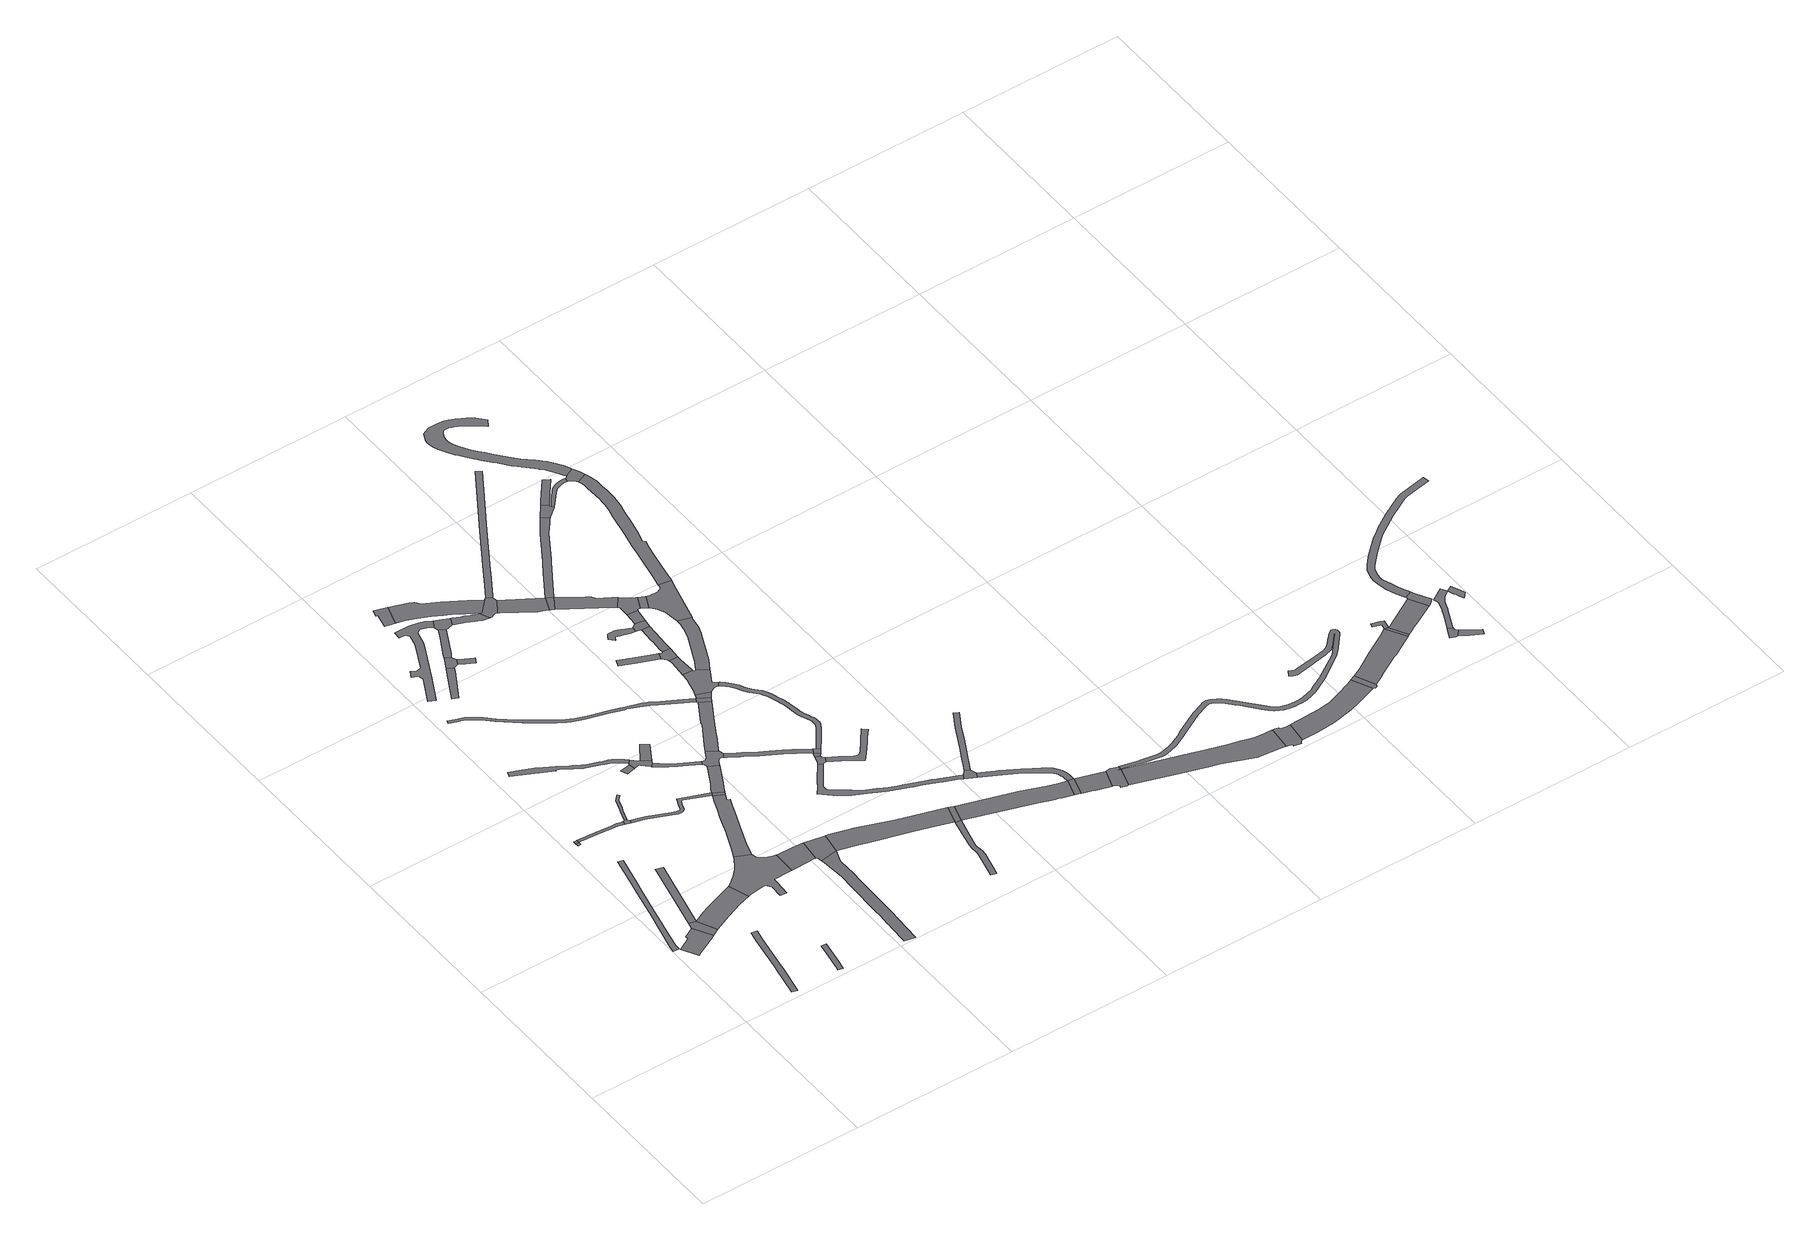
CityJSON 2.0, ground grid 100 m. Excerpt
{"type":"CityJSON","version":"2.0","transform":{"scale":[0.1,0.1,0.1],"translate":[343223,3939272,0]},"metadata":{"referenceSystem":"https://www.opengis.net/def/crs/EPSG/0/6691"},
"CityObjects":{
"road1":{"type":"Road","attributes":{"function":"2","RoadStructureAttribute.sectionType":"1"},"geometry":[{"type":"MultiSurface","lod":"1","boundaries":[[[0,1,2,3,4,5,6,7,8,9]]]}]},
"road2":{"type":"Road","attributes":{"RoadStructureAttribute.sectionType":"1"},"geometry":[{"type":"MultiSurface","lod":"1","boundaries":[[[10,11,12,13,14,15,16,17,18,19,20,21,22,23,24]]]}]},
"road3":{"type":"Road","geometry":[{"type":"MultiSurface","lod":"1","boundaries":[[[25,4,3,26,27]]]}]},
"road4":{"type":"Road","attributes":{"RoadStructureAttribute.sectionType":"1"},"geometry":[{"type":"MultiSurface","lod":"1","boundaries":[[[28,29,30,31,32,33,34,35,36,37,38,39]]]}]},
"road5":{"type":"Road","attributes":{"RoadStructureAttribute.sectionType":"1"},"geometry":[{"type":"MultiSurface","lod":"1","boundaries":[[[40,41,42,43,25,27]]]}]},
"road6":{"type":"Road","geometry":[{"type":"MultiSurface","lod":"1","boundaries":[[[44,45,46,47,48]]]}]},
"road7":{"type":"Road","attributes":{"function":"2","RoadStructureAttribute.sectionType":"1"},"geometry":[{"type":"MultiSurface","lod":"1","boundaries":[[[49,50,51,52,53,27,26,54,55,56,57,58]]]}]},
"road8":{"type":"Road","attributes":{"RoadStructureAttribute.sectionType":"1"},"geometry":[{"type":"MultiSurface","lod":"1","boundaries":[[[59,60,61,62,63,64,65,66,67]]]}]},
"road9":{"type":"Road","attributes":{"RoadStructureAttribute.sectionType":"1"},"geometry":[{"type":"MultiSurface","lod":"1","boundaries":[[[47,68,69,48,70,71,72,73,74,75,76,77,78,79,80,81,82,44,48]]]}]},
"road10":{"type":"Road","geometry":[{"type":"MultiSurface","lod":"1","boundaries":[[[83,84,85,86,87,88,89,77,76]]]}]},
"road11":{"type":"Road","attributes":{"RoadStructureAttribute.sectionType":"1"},"geometry":[{"type":"MultiSurface","lod":"1","boundaries":[[[90,91,92,93,94,95,96,97,98,99,100,101,88,87]]]}]},
"road12":{"type":"Road","geometry":[{"type":"MultiSurface","lod":"1","boundaries":[[[102,103,104,105,106,107,108,109,110,111,49,58,112,113,114,115,116,117,118,119,120,121,122,123,124,125,126,127,128,129]]]}]},
"road13":{"type":"Road","attributes":{"RoadStructureAttribute.sectionType":"1"},"geometry":[{"type":"MultiSurface","lod":"1","boundaries":[[[130,131,132,133,134,135,136,137,138,139,140,141,142,143,144,145,146,147,148,149,150,151,152,153,154,155,156,157,158,159,160,161,162,163,164,165]]]}]},
"road14":{"type":"Road","attributes":{"RoadStructureAttribute.sectionType":"1"},"geometry":[{"type":"MultiSurface","lod":"1","boundaries":[[[166,167,168,169,170,171,172,173,174,175,176,177,178,179,180,181,182,183,184,185,186,187,188,189,190,191,192,84,83]]]}]},
"road15":{"type":"Road","attributes":{"RoadStructureAttribute.sectionType":"1"},"geometry":[{"type":"MultiSurface","lod":"1","boundaries":[[[193,194,195,196,197,198]]]}]},
"road16":{"type":"Road","attributes":{"function":"3","RoadStructureAttribute.sectionType":"1"},"geometry":[{"type":"MultiSurface","lod":"1","boundaries":[[[199,200,201,202,203,204,205,206,102,129,207,208,209,210,211,212,213,214,215]]]}]},
"road17":{"type":"Road","geometry":[{"type":"MultiSurface","lod":"1","boundaries":[[[216,217,218,219,220]]]}]},
"road18":{"type":"Road","attributes":{"RoadStructureAttribute.sectionType":"1"},"geometry":[{"type":"MultiSurface","lod":"1","boundaries":[[[221,222,223,224,225,226,227,228,229,230,231,232,233,234,235,236,237,238,239,240,241,242]]]}]},
"road19":{"type":"Road","attributes":{"function":"2","RoadStructureAttribute.sectionType":"1"},"geometry":[{"type":"MultiSurface","lod":"1","boundaries":[[[243,244,122,121,245,246,247,248,249,250]]]}]},
"road20":{"type":"Road","attributes":{"RoadStructureAttribute.sectionType":"1"},"geometry":[{"type":"MultiSurface","lod":"1","boundaries":[[[251,252,253,254,255,256,257,258,259,260,261,262,263,264,265,266,267,268,269,270,271,272,273,274,275,276]]]}]},
"road21":{"type":"Road","geometry":[{"type":"MultiSurface","lod":"1","boundaries":[[[198,197,277,278,279,280]]]}]},
"road22":{"type":"Road","geometry":[{"type":"MultiSurface","lod":"1","boundaries":[[[281,282,283,284,147,146,285,216,220,286,287,288,289,290,291,292]]]}]},
"road23":{"type":"Road","attributes":{"RoadStructureAttribute.sectionType":"1"},"geometry":[{"type":"MultiSurface","lod":"1","boundaries":[[[277,293,294,295,296,278]]]}]},
"road24":{"type":"Road","geometry":[{"type":"MultiSurface","lod":"1","boundaries":[[[214,297,298,180,179,215]]]}]},
"road25":{"type":"Road","geometry":[{"type":"MultiSurface","lod":"1","boundaries":[[[249,299,230,229,300,301,302,250]]]}]},
"road26":{"type":"Road","geometry":[{"type":"MultiSurface","lod":"1","boundaries":[[[303,304,305,306,307,308,309,310,311,312]]]}]},
"road27":{"type":"Road","geometry":[{"type":"MultiSurface","lod":"1","boundaries":[[[313,314,283,282]]]}]},
"road28":{"type":"Road","attributes":{"RoadStructureAttribute.sectionType":"1"},"geometry":[{"type":"MultiSurface","lod":"1","boundaries":[[[315,316,317,318,319,320,321,322,323,324,325,326,327,328,329,330,331,332,333,334,335,336,337,338,339,340,341,342,343,344,345,346,347,348,349,350,351,352,353,354,355,356,357,358,359,360,361,362,363,364,365,366,367,368,369,370,371]]]}]},
"road29":{"type":"Road","attributes":{"RoadStructureAttribute.sectionType":"1"},"geometry":[{"type":"MultiSurface","lod":"1","boundaries":[[[279,372,373,374,375,376,377,280]]]}]},
"road30":{"type":"Road","attributes":{"RoadStructureAttribute.sectionType":"1"},"geometry":[{"type":"MultiSurface","lod":"1","boundaries":[[[378,379,380,381,382,383,384,385,386,387,388,389,390,391,281,292]]]}]},
"road31":{"type":"Road","attributes":{"function":"3","RoadStructureAttribute.sectionType":"1"},"geometry":[{"type":"MultiSurface","lod":"1","boundaries":[[[392,393,394,395,396,397,398,399,400,401,298,297]]]}]},
"road32":{"type":"Road","geometry":[{"type":"MultiSurface","lod":"1","boundaries":[[[275,375,374,402,403,404,405,406,276]]]}]},
"road33":{"type":"Road","geometry":[{"type":"MultiSurface","lod":"1","boundaries":[[[407,408,409,410,385,384,411,412,396,395,413,414,415,416,417,418,419,420,421]]]}]},
"road34":{"type":"Road","attributes":{"function":"3","RoadStructureAttribute.sectionType":"1"},"geometry":[{"type":"MultiSurface","lod":"1","boundaries":[[[422,423,424,425,426,427,309,308,428,429,430,431,432,433,434,435,436,437,438,439]]]}]},
"road35":{"type":"Road","attributes":{"RoadStructureAttribute.sectionType":"1"},"geometry":[{"type":"MultiSurface","lod":"1","boundaries":[[[440,441,442,443,444,445,403,402,446,447,448,449,450,451,452,453]]]}]},
"road36":{"type":"Road","attributes":{"function":"2","RoadStructureAttribute.sectionType":"1"},"geometry":[{"type":"MultiSurface","lod":"1","boundaries":[[[454,455,456,457,458,459,460,461,462,463,464,465,300,229]]]}]},
"road37":{"type":"Road","attributes":{"function":"3","RoadStructureAttribute.sectionType":"1"},"geometry":[{"type":"MultiSurface","lod":"1","boundaries":[[[420,466,467,468,469,470,471,472,473,474,475,421]]]}]},
"road38":{"type":"Road","geometry":[{"type":"MultiSurface","lod":"1","boundaries":[[[438,476,477,453,452,478,479,480,481,482,483,484,485,439]]]}]},
"road39":{"type":"Road","attributes":{"RoadStructureAttribute.sectionType":"1"},"geometry":[{"type":"MultiSurface","lod":"1","boundaries":[[[486,487,488,489,490,491,492,493,494,495,496,497,498,499,500,501,502,419,418]]]}]},
"road40":{"type":"Road","attributes":{"RoadStructureAttribute.sectionType":"1"},"geometry":[{"type":"MultiSurface","lod":"1","boundaries":[[[503,504,505,506,507,508,509,510,511,512,513,514,515,516,517,518,519,520]]]}]},
"road41":{"type":"Road","attributes":{"function":"3","RoadStructureAttribute.sectionType":"1"},"geometry":[{"type":"MultiSurface","lod":"1","boundaries":[[[521,483,482,522,523,524,525]]]}]},
"road42":{"type":"Road","geometry":[{"type":"MultiSurface","lod":"1","boundaries":[[[526,527,315,371,472,471,528]]]}]},
"road43":{"type":"Road","geometry":[{"type":"MultiSurface","lod":"1","boundaries":[[[529,530,531,532,533,534,535,536,537]]]}]},
"road44":{"type":"Road","attributes":{"function":"3","RoadStructureAttribute.sectionType":"1"},"geometry":[{"type":"MultiSurface","lod":"1","boundaries":[[[538,539,540,541,542,543,526,528]]]}]},
"road45":{"type":"Road","attributes":{"RoadStructureAttribute.sectionType":"1"},"geometry":[{"type":"MultiSurface","lod":"1","boundaries":[[[494,537,536,544]]]}]},
"road46":{"type":"Road","attributes":{"RoadStructureAttribute.sectionType":"1"},"geometry":[{"type":"MultiSurface","lod":"1","boundaries":[[[545,546,547,548,549,550,551,552]]]}]},
"road47":{"type":"Road","geometry":[{"type":"MultiSurface","lod":"1","boundaries":[[[553,554,555,495,494,544]]]}]},
"road48":{"type":"Road","geometry":[{"type":"MultiSurface","lod":"1","boundaries":[[[556,521,525,557,558,559,560]]]}]},
"road49":{"type":"Road","attributes":{"RoadStructureAttribute.sectionType":"1"},"geometry":[{"type":"MultiSurface","lod":"1","boundaries":[[[561,562,563,564,565,566,567,568,569,570,571,572,573,574,575,576,577,578,579,580,581,582,583,584,585,586,587,588,589,590,591,592,593,594,595,596,597,598,599,600,601,531,530]]]}]},
"road50":{"type":"Road","geometry":[{"type":"MultiSurface","lod":"1","boundaries":[[[541,602,603,604,605,606,607,608,609,610,611,612,613,614,615,616,617,618,619,620,621,622,623,624,542]]]}]},
"road51":{"type":"Road","geometry":[{"type":"MultiSurface","lod":"1","boundaries":[[[519,625,626,460,459,520]]]}]},
"road52":{"type":"Road","attributes":{"RoadStructureAttribute.sectionType":"1"},"geometry":[{"type":"MultiSurface","lod":"1","boundaries":[[[627,628,629,630,631,621,620]]]}]},
"road53":{"type":"Road","attributes":{"RoadStructureAttribute.sectionType":"1"},"geometry":[{"type":"MultiSurface","lod":"1","boundaries":[[[632,633,634,635,636,637,638,639,640,641,642,643,644,645,646,647,648,649]]]}]},
"road54":{"type":"Road","geometry":[{"type":"MultiSurface","lod":"1","boundaries":[[[551,650,651,630,629,652,653,654,655,552]]]}]},
"road55":{"type":"Road","attributes":{"RoadStructureAttribute.sectionType":"1"},"geometry":[{"type":"MultiSurface","lod":"1","boundaries":[[[656,657,658,659,660,661,662,663,664,665,666,667,668,669,670,671,672,673,674,675,676,677,678,679,680,681,682,683,684,685,686,687,688,555,554,689,690,691,692,693,694,695,696,697,698,699,700,701,702,703,704,705,706,707,708,709,710,711,712,713,714,715,716,717,718,719,720,608,607]]]}]},
"road56":{"type":"Road","attributes":{"RoadStructureAttribute.sectionType":"1"},"geometry":[{"type":"MultiSurface","lod":"1","boundaries":[[[721,722,723,724,725,726,727,728,729,730,731,732,733,734,735,736,737,738,739,740,741,533,532]]]}]},
"road57":{"type":"Road","attributes":{"function":"3","RoadStructureAttribute.sectionType":"1"},"geometry":[{"type":"MultiSurface","lod":"1","boundaries":[[[559,742,743,744,745,746,747,748,749,750,751,752,560]]]}]},
"road58":{"type":"Road","attributes":{"RoadStructureAttribute.sectionType":"1"},"geometry":[{"type":"MultiSurface","lod":"1","boundaries":[[[753,754,755,756,757,758,759,760,653,652]]]}]},
"road59":{"type":"Road","geometry":[{"type":"MultiSurface","lod":"1","boundaries":[[[761,762,763,757,756,764,765,632,649]]]}]},
"road60":{"type":"Road","attributes":{"RoadStructureAttribute.sectionType":"1"},"geometry":[{"type":"MultiSurface","lod":"1","boundaries":[[[766,767,768,765,764,769]]]}]},
"road61":{"type":"Road","attributes":{"RoadStructureAttribute.sectionType":"1"},"geometry":[{"type":"MultiSurface","lod":"1","boundaries":[[[484,770,771,772,773,774,775,776,777,778,779,780,781,485]]]}]},
"road62":{"type":"Road","attributes":{"function":"3","RoadStructureAttribute.sectionType":"1"},"geometry":[{"type":"MultiSurface","lod":"1","boundaries":[[[782,783,784,785,786,787,788,789,617,616,790,791,792,793,794,795,796,797,798]]]}]},
"road63":{"type":"Road","geometry":[{"type":"MultiSurface","lod":"1","boundaries":[[[799,800,801,802,803,804,746,745,805,806,807,808,766,769]]]}]},
"road64":{"type":"Road","attributes":{"RoadStructureAttribute.sectionType":"1"},"geometry":[{"type":"MultiSurface","lod":"1","boundaries":[[[809,810,811,812,813,814,815,816,817,818,819,820,821,822,556,560]]]}]},
"road65":{"type":"Road","attributes":{"function":"2","RoadStructureAttribute.sectionType":"1"},"geometry":[{"type":"MultiSurface","lod":"1","boundaries":[[[823,824,825,826,625,519,827,828,829,830,831,832,833,834]]]}]},
"road66":{"type":"Road","geometry":[{"type":"MultiSurface","lod":"1","boundaries":[[[835,836,837,838,579,578,839]]]}]},
"road67":{"type":"Road","attributes":{"function":"3","RoadStructureAttribute.sectionType":"1"},"geometry":[{"type":"MultiSurface","lod":"1","boundaries":[[[840,841,802,801,842,843,844]]]}]},
"road68":{"type":"Road","geometry":[{"type":"MultiSurface","lod":"1","boundaries":[[[845,846,847,848,849,850,851,852,853,854,855,856,857,858,840,844,859,860,861,862,863,782,798]]]}]},
"road69":{"type":"Road","attributes":{"RoadStructureAttribute.sectionType":"1"},"geometry":[{"type":"MultiSurface","lod":"1","boundaries":[[[864,865,866,867,868,869,870,871,872,873,834,874,875,876,877,878,879,880,881,882,883,884,885,886,887,835,839]]]}]},
"road70":{"type":"Road","attributes":{"RoadStructureAttribute.sectionType":"1"},"geometry":[{"type":"MultiSurface","lod":"1","boundaries":[[[836,888,889,890,891,892,893,894,895,896,897,898,899,837]]]}]},
"road71":{"type":"Road","geometry":[{"type":"MultiSurface","lod":"1","boundaries":[[[900,901,902,903,904,817,816,905,906,907,908]]]}]},
"road72":{"type":"Road","geometry":[{"type":"MultiSurface","lod":"1","boundaries":[[[874,834,833,909,910,911]]]}]},
"road73":{"type":"Road","attributes":{"function":"2","RoadStructureAttribute.sectionType":"1"},"geometry":[{"type":"MultiSurface","lod":"1","boundaries":[[[910,912,913,914,915,916,917,918,911]]]}]},
"road74":{"type":"Road","attributes":{"RoadStructureAttribute.sectionType":"1"},"geometry":[{"type":"MultiSurface","lod":"1","boundaries":[[[903,919,920,921,922,904]]]}]},
"road75":{"type":"Road","attributes":{"RoadStructureAttribute.sectionType":"1"},"geometry":[{"type":"MultiSurface","lod":"1","boundaries":[[[923,924,925,926,927,928,929,930,931,932,933,934,935,936,937,938,939,940,941,942,943,944,945,946,947,948,949,950,951,952,953,954,955,956,957,958,959,960,961,962,963,964,965,966,967,968,969,848,847]]]}]},
"road76":{"type":"Road","attributes":{"RoadStructureAttribute.sectionType":"1"},"geometry":[{"type":"MultiSurface","lod":"1","boundaries":[[[970,971,972,973,974,975,976,900,908,977,978,979,980,981,982,983,984,985,986,987]]]}]},
"road77":{"type":"Road","attributes":{"RoadStructureAttribute.sectionType":"1"},"geometry":[{"type":"MultiSurface","lod":"1","boundaries":[[[988,989,990,991,992,993,994,995,996,997,998,999,1000,1001,1002,1003,1004,1005,1006,1007,1008,1009,1010,1011,1012,1013,1014,1015,1016,1017,1018,1019,1020,1021,1022,1023,1024,1025,1026,1027,1028,1029,1030,1031,1032,1033,1034,1035,1036,1037,1038,1039,1040,1041,1042,1043,1044,1045,1046,1047,1048,1049,1050,1051,1052,1053,1054,1055,1056,1057,1058,1059,1060,1061,1062,1063,1064,1065]]]}]},
"road78":{"type":"Road","geometry":[{"type":"MultiSurface","lod":"1","boundaries":[[[1066,1067,1068,1069,917,916,1070,1071,1072,1073,1074,1075,1076,1077,1078,1079,1080,1081,1082,1083]]]}]},
"road79":{"type":"Road","geometry":[{"type":"MultiSurface","lod":"1","boundaries":[[[986,1084,1085,1086,1087,945,944,1088,1065,1064,1089,1090,1091,987]]]}]},
"road80":{"type":"Road","attributes":{"function":"2","RoadStructureAttribute.sectionType":"1"},"geometry":[{"type":"MultiSurface","lod":"1","boundaries":[[[1092,1093,1094,1095,1096,1097,1098,1099,1100,1101,1102,1103,1104,1105,1106,1107,1108,1080,1079]]]}]},
"road81":{"type":"Road","geometry":[{"type":"MultiSurface","lod":"1","boundaries":[[[1109,1110,1111,1112,1113,1114,1115,1116,1117,1118,1119,1099,1098,1120,1121,1122]]]}]},
"road82":{"type":"Road","attributes":{"RoadStructureAttribute.sectionType":"1"},"geometry":[{"type":"MultiSurface","lod":"1","boundaries":[[[1082,1123,1124,1125,1126,1127,1128,1129,1130,1131,1132,1133,1134,1135,1136,1137,1138,1139,1140,1141,1142,1143,1144,1145,1146,1147,1148,1149,1150,1151,1152,1153,1154,1155,1156,1157,1158,1159,1160,1161,1162,1163,1164,1165,1166,1167,1168,1169,1170,1171,1172,1173,1174,1175,1176,1177,1178,1179,1180,1181,1182,1183,1184,1185,1186,1187,1188,1189,1190,1191,1192,1193,1194,1195,1196,1197,1198,1199,1200,1201,1202,1203,1204,1205,1206,1207,1208,1209,1210,1211,1212,1213,1214,1215,1216,1217,1218,1219,1220,1221,1222,1223,1224,1225,1226,1227,1228,1229,1230,1231,1232,1233,1234,1235,1236,1237,1238,1239,1240,1241,1242,1243,1244,1245,1083]]]}]},
"road83":{"type":"Road","attributes":{"function":"2","RoadStructureAttribute.sectionType":"1"},"geometry":[{"type":"MultiSurface","lod":"1","boundaries":[[[1246,1247,1248,1249,1250,1251,1252,1253,1254,1255,1256,1112,1111,1257,1258,1259,1260,1261,1262,1263,1264,1265,1266,1267,1268,1269]]]}]},
"road84":{"type":"Road","geometry":[{"type":"MultiSurface","lod":"1","boundaries":[[[1270,1271,1272,1269,1268,1273,1274,1275]]]}]},
"road85":{"type":"Road","attributes":{"function":"2","RoadStructureAttribute.sectionType":"1"},"geometry":[{"type":"MultiSurface","lod":"1","boundaries":[[[1276,1277,1278,1279,1280,1272,1271,1281,1282,1283,1284,1285,1286,1287,1288,1289]]]}]},
"road86":{"type":"Road","geometry":[{"type":"MultiSurface","lod":"1","boundaries":[[[1290,1291,1292,1293,1294,1295,1296,1297,1289]]]}]},
"road87":{"type":"Road","geometry":[{"type":"MultiSurface","lod":"1","boundaries":[[[1298,1290,1289,1288,1299]]]}]},
"road88":{"type":"Road","attributes":{"function":"2","RoadStructureAttribute.sectionType":"1"},"geometry":[{"type":"MultiSurface","lod":"1","boundaries":[[[1300,1301,1302,1303,1304,1305,1306,1307,1308,1309,1310,1311,1298,1299]]]}]},
"road89":{"type":"Road","geometry":[{"type":"MultiSurface","lod":"1","boundaries":[[[1312,1313,1314,1315,1316,1317,1318,1319,1320,1321]]]}]},
"road90":{"type":"Road","geometry":[{"type":"MultiSurface","lod":"1","boundaries":[[[1313,1322,1323,1324,1314]]]}]},
"road91":{"type":"Road","geometry":[{"type":"MultiSurface","lod":"1","boundaries":[[[1305,1325,1326,1327,1328,1329,1330,1331,1332,1306]]]}]},
"road92":{"type":"Road","attributes":{"RoadStructureAttribute.sectionType":"1"},"geometry":[{"type":"MultiSurface","lod":"1","boundaries":[[[1333,1334,1335,1336,1337,1338,1339,1340,1341,1342,1343,1344,1345,1346,1347,1348,1349,1350,1351,1352,1353,1354,1355,1345,1356,1357,1358,1359,1360,1361,1362,1363,1364,1365,1366,1367,1368,1318,1317]]]}]},
"road93":{"type":"Road","attributes":{"RoadStructureAttribute.sectionType":"1"},"geometry":[{"type":"MultiSurface","lod":"1","boundaries":[[[1329,1369,1370,1371,1372,1373,1374,1375,1376,1377,1378,1379,1380,1381,1382,1383,1384,1385,1386,1387,1388,1389,1390,1391,1392,1393,1394,1395,1396,1397,1398,1399,1400,1401,1402,1403,1404,1405,1406,1407,1408,1409,1410,1411,1412,1413,1414,1415,1416,1417,1418,1419,1420,1421,1422,1423,1424,1330]]]}]}
},
"vertices":[
[116,568,0],[139,580,0],[226,626,0],[249,640,0],[187,751,0],[125,717,0],[129,699,0],[56,659,0],[46,654,0],[99,559,0],
[42,672,0],[43,694,0],[67,808,0],[84,880,0],[104,970,0],[143,1137,0],[159,1205,0],[200,1386,0],[171,1393,0],[127,1204,0],[114,1144,0],[76,975,0],[11,700,0],[5,664,0],[42,661,0],
[196,790,0],[293,664,0],[239,780,0],
[362,37,0],[397,220,0],[401,239,0],[402,244,0],[442,468,0],[456,534,0],[422,541,0],[408,475,0],[375,293,0],[368,251,0],[366,242,0],[328,47,0],
[339,1215,0],[339,1218,0],[296,1228,0],[292,1212,0],
[91,1651,0],[86,1651,0],[73,1652,0],[71,1635,0],[90,1634,0],
[534,898,0],[458,872,0],[349,832,0],[309,815,0],[243,782,0],[294,665,0],[399,713,0],[458,735,0],[499,751,0],[575,776,0],
[656,37,0],[659,49,0],[668,95,0],[688,212,0],[692,240,0],[662,245,0],[657,214,0],[629,55,0],[624,44,0],
[74,1613,0],[90,1613,0],[103,1632,0],[228,1624,0],[304,1616,0],[310,1615,0],[332,1613,0],[356,1607,0],[368,1603,0],[375,1626,0],[361,1628,0],[337,1633,0],[306,1636,0],[299,1636,0],[229,1641,0],
[403,1594,0],[408,1614,0],[400,1618,0],[397,1622,0],[399,1629,0],[386,1634,0],[382,1628,0],
[422,1697,0],[429,1714,0],[450,1772,0],[455,1779,0],[462,1786,0],[477,1800,0],[467,1811,0],[451,1796,0],[444,1789,0],[436,1779,0],[413,1714,0],[408,1702,0],
[687,1068,0],[679,1051,0],[670,1037,0],[660,1021,0],[644,999,0],[632,983,0],[615,965,0],[597,947,0],[577,930,0],[557,914,0],[590,781,0],[670,791,0],[694,794,0],[717,761,0],[713,683,0],[753,681,0],[758,773,0],[758,803,0],[863,805,0],[874,805,0],[877,947,0],[858,951,0],[834,959,0],[814,970,0],[793,987,0],[782,999,0],[778,1009,0],[775,1026,0],
[90,2258,0],[314,2146,0],[318,2156,0],[334,2146,0],[382,2117,0],[396,2108,0],[423,2092,0],[424,2092,0],[444,2080,0],[467,2069,0],[530,2047,0],[552,2039,0],[576,2031,0],[593,2023,0],[621,2004,0],[638,1991,0],[658,1972,0],[675,1990,0],[655,2010,0],[635,2027,0],[605,2045,0],[586,2054,0],[560,2063,0],[538,2071,0],[477,2092,0],[455,2102,0],[449,2106,0],[409,2130,0],[396,2138,0],[351,2164,0],[334,2174,0],[247,2225,0],[239,2229,0],[238,2230,0],[158,2264,0],[102,2286,0],
[424,1588,0],[485,1569,0],[489,1568,0],[645,1505,0],[652,1503,0],[660,1503,0],[676,1506,0],[683,1510,0],[691,1519,0],[701,1548,0],[711,1573,0],[717,1576,0],[725,1576,0],[871,1515,0],[880,1535,0],[870,1539,0],[702,1602,0],[682,1555,0],[673,1530,0],[670,1526,0],[669,1525,0],[658,1523,0],[653,1524,0],[649,1525,0],[622,1536,0],[496,1587,0],[430,1608,0],
[293,3101,0],[192,2917,0],[225,2902,0],[329,3078,0],[342,3103,0],[304,3123,0],
[852,1471,0],[846,1455,0],[831,1415,0],[806,1357,0],[786,1305,0],[765,1244,0],[763,1240,0],[717,1131,0],[797,1101,0],[852,1240,0],[856,1252,0],[893,1345,0],[908,1381,0],[930,1435,0],[911,1443,0],[931,1484,0],[869,1510,0],
[653,1961,0],[650,1960,0],[589,1949,0],[607,1909,0],[662,1923,0],
[1102,7,0],[1111,171,0],[1115,249,0],[1117,338,0],[1123,523,0],[1125,610,0],[1125,649,0],[1125,715,0],[1151,788,0],[1046,772,0],[1049,749,0],[1059,635,0],[1060,609,0],[1060,595,0],[1058,532,0],[1058,518,0],[1051,292,0],[1050,252,0],[1045,178,0],[1045,174,0],[1043,138,0],[1037,20,0],
[981,946,0],[888,947,0],[875,805,0],[887,805,0],[984,808,0],[1020,808,0],[1031,807,0],[1046,939,0],
[424,3480,0],[392,3491,0],[355,3499,0],[338,3501,0],[243,3503,0],[242,3458,0],[277,3457,0],[281,3452,0],[295,3433,0],[278,3364,0],[198,3207,0],[170,3198,0],[136,3215,0],[115,3176,0],[150,3157,0],[159,3129,0],[79,2976,0],[119,2955,0],[198,3108,0],[237,3184,0],[320,3348,0],[342,3433,0],[368,3448,0],[403,3436,0],[435,3417,0],[464,3460,0],
[371,3114,0],[388,3149,0],[377,3177,0],[343,3196,0],
[759,1900,0],[771,1920,0],[717,1952,0],[690,1977,0],[658,1967,0],[686,1929,0],[693,1929,0],[696,1928,0],[702,1921,0],[719,1902,0],[740,1883,0],[741,1881,0],
[408,3093,0],[456,3066,0],[475,3100,0],[427,3127,0],
[940,1501,0],[881,1534,0],
[1041,801,0],[1173,917,0],[1156,920,0],[1055,938,0],
[244,3665,0],[248,3662,0],[248,3659,0],[247,3651,0],[230,3572,0],[289,3559,0],[327,3682,0],[272,3699,0],[251,3705,0],[240,3667,0],
[833,2024,0],[789,2055,0],
[1234,2169,0],[1233,2170,0],[1177,2202,0],[1048,2273,0],[1020,2290,0],[1001,2298,0],[986,2305,0],[899,2334,0],[869,2343,0],[812,2361,0],[740,2382,0],[697,2394,0],[671,2402,0],[631,2417,0],[607,2427,0],[591,2434,0],[587,2436,0],[568,2446,0],[545,2463,0],[400,2566,0],[375,2586,0],[290,2656,0],[240,2706,0],[237,2709,0],[209,2730,0],[190,2742,0],[163,2761,0],[118,2777,0],[74,2793,0],[70,2783,0],[67,2775,0],[111,2758,0],[154,2743,0],[179,2725,0],[198,2713,0],[222,2696,0],[224,2694,0],[259,2658,0],[276,2641,0],[388,2550,0],[413,2532,0],[533,2446,0],[558,2429,0],[577,2418,0],[599,2408,0],[665,2383,0],[806,2342,0],[845,2329,0],[882,2318,0],[893,2315,0],[976,2282,0],[992,2275,0],[1010,2266,0],[1036,2252,0],[1046,2245,0],[1165,2180,0],[1222,2148,0],
[389,3198,0],[425,3264,0],[479,3364,0],[441,3387,0],[416,3333,0],[354,3217,0],
[742,1880,0],[763,1863,0],[794,1841,0],[813,1826,0],[854,1801,0],[903,1775,0],[967,1740,0],[978,1762,0],[867,1823,0],[828,1846,0],[809,1859,0],[785,1879,0],[782,1881,0],[767,1892,0],
[957,1530,0],[973,1560,0],[1010,1629,0],[1037,1680,0],[978,1711,0],[977,1707,0],[974,1699,0],[952,1662,0],[915,1592,0],[896,1565,0],
[526,3377,0],[545,3423,0],[509,3438,0],[502,3441,0],[494,3445,0],
[1012,1768,0],[1006,1761,0],[998,1757,0],[989,1758,0],[975,1729,0],[977,1721,0],[1050,1707,0],[1054,1714,0],[1063,1722,0],[1069,1724,0],[1076,1724,0],[1087,1718,0],[1107,1745,0],[1099,1774,0],[1038,1811,0],
[776,3434,0],[701,3480,0],[580,3552,0],[487,3604,0],[464,3633,0],[440,3647,0],[345,3546,0],[361,3540,0],[405,3526,0],[475,3494,0],[502,3479,0],[529,3464,0],[569,3442,0],[608,3420,0],[632,3405,0],[673,3380,0],[705,3361,0],[777,3434,0],
[688,3362,0],[656,3376,0],[647,3380,0],[615,3394,0],[601,3399,0],[555,3419,0],[569,3359,0],[594,3348,0],[637,3330,0],[666,3317,0],[676,3311,0],[701,3306,0],[718,3302,0],[694,3358,0],
[1167,786,0],[1295,751,0],[1323,743,0],[1557,678,0],[1658,647,0],[1787,606,0],[1822,716,0],[1698,754,0],[1542,803,0],[1330,876,0],[1290,887,0],[1193,914,0],
[1106,1787,0],[1140,1846,0],[1154,1871,0],[1159,1879,0],[1210,1971,0],[1289,2101,0],[1229,2138,0],[1150,2007,0],[1144,1986,0],[1063,1853,0],
[704,3359,0],[700,3357,0],[731,3304,0],[742,3309,0],[752,3313,0],[761,3313,0],[771,3311,0],[823,3391,0],[820,3420,0],[789,3439,0],
[1106,1706,0],[1164,1671,0],[1180,1661,0],[1248,1618,0],[1277,1602,0],[1305,1587,0],[1360,1556,0],[1476,1483,0],[1491,1467,0],[1509,1497,0],[1418,1555,0],[1375,1582,0],[1315,1615,0],[1264,1644,0],[1196,1686,0],[1191,1690,0],[1167,1705,0],
[1761,483,0],[1745,413,0],[1742,397,0],[1742,383,0],[1744,357,0],[1744,344,0],[1740,326,0],[1702,166,0],[1737,157,0],[1773,312,0],[1777,338,0],[1774,359,0],[1772,385,0],[1772,394,0],[1774,407,0],[1791,476,0],[1822,594,0],[1786,602,0],
[1043,3258,0],[783,3305,0],[948,3195,0],[974,3185,0],[1006,3171,0],
[1240,2168,0],[1238,2167,0],[1305,2128,0],
[1467,1396,0],[1462,1389,0],[1486,1371,0],[1505,1377,0],[1525,1406,0],[1524,1407,0],[1511,1416,0],[1510,1430,0],[1481,1439,0],
[1306,2130,0],[1313,2141,0],[1317,2146,0],[1329,2163,0],[1248,2192,0],[1242,2175,0],
[1522,1445,0],
[1269,2568,0],[1147,2616,0],[1067,2651,0],[1050,2609,0],[1130,2575,0],[1218,2540,0],[1261,2523,0],[1278,2565,0],
[1537,1466,0],[1542,1473,0],[1523,1488,0],
[1043,3259,0],[1013,3168,0],[1027,3159,0],[1031,3157,0],[1081,3235,0],
[1386,1285,0],[1352,1236,0],[1333,1213,0],[1324,1202,0],[1390,1144,0],[1466,1089,0],[1483,1079,0],[1504,1068,0],[1540,1052,0],[1590,1026,0],[1650,1000,0],[1749,960,0],[1770,951,0],[1817,934,0],[1895,901,0],[1917,892,0],[2003,855,0],[2020,847,0],[2033,873,0],[2016,883,0],[1985,896,0],[1906,928,0],[1879,940,0],[1829,958,0],[1826,959,0],[1757,986,0],[1706,1006,0],[1661,1024,0],[1610,1050,0],[1603,1053,0],[1553,1079,0],[1526,1091,0],[1514,1101,0],[1501,1112,0],[1489,1124,0],[1416,1177,0],[1386,1203,0],[1384,1206,0],[1383,1216,0],[1386,1232,0],[1411,1269,0],
[1342,2171,0],[1352,2176,0],[1360,2178,0],[1370,2180,0],[1379,2179,0],[1387,2177,0],[1404,2202,0],[1400,2205,0],[1383,2216,0],[1377,2220,0],[1375,2221,0],[1390,2248,0],[1402,2267,0],[1403,2270,0],[1425,2309,0],[1363,2347,0],[1357,2344,0],[1352,2346,0],[1348,2353,0],[1285,2358,0],[1281,2307,0],[1275,2287,0],[1263,2232,0],
[1856,705,0],[1837,711,0],
[1347,2363,0],[1344,2463,0],[1345,2485,0],[1291,2487,0],[1293,2463,0],
[1283,2803,0],[1232,2826,0],[1225,2829,0],[1209,2835,0],[1188,2842,0],[1177,2842,0],[1163,2843,0],[1148,2840,0],[1140,2830,0],[1127,2807,0],[1154,2777,0],[1164,2795,0],[1168,2798,0],[1179,2797,0],[1194,2792,0],[1211,2786,0],[1249,2774,0],[1279,2770,0],
[1277,2509,0],[1289,2496,0],[1349,2559,0],[1302,2562,0],[1301,2558,0],[1296,2559,0],
[1395,2174,0],[1399,2172,0],[1404,2168,0],[1410,2163,0],[1420,2152,0],[1433,2135,0],[1452,2109,0],[1472,2073,0],[1489,2044,0],[1518,2016,0],[1530,2000,0],[1542,1980,0],[1550,1961,0],[1558,1936,0],[1569,1905,0],[1579,1877,0],[1581,1865,0],[1587,1832,0],[1591,1803,0],[1595,1773,0],[1597,1759,0],[1602,1741,0],[1607,1730,0],[1613,1713,0],[1618,1700,0],[1620,1695,0],[1626,1679,0],[1629,1668,0],[1629,1657,0],[1630,1646,0],[1627,1636,0],[1613,1613,0],[1591,1582,0],[1586,1529,0],[1609,1560,0],[1636,1597,0],[1653,1625,0],[1658,1644,0],[1657,1658,0],[1657,1672,0],[1653,1688,0],[1648,1699,0],[1646,1705,0],[1643,1714,0],[1629,1750,0],[1625,1766,0],[1622,1778,0],[1618,1808,0],[1614,1837,0],[1611,1857,0],[1609,1870,0],[1606,1884,0],[1590,1929,0],[1585,1945,0],[1576,1971,0],[1567,1993,0],[1553,2016,0],[1539,2034,0],[1513,2058,0],[1496,2088,0],[1477,2122,0],[1454,2154,0],[1433,2178,0],[1423,2188,0],[1411,2198,0],
[1576,1333,0],[1630,1299,0],[1645,1288,0],[1652,1284,0],[1679,1263,0],[1716,1303,0],[1769,1371,0],[1791,1399,0],[1833,1448,0],[1804,1473,0],[1747,1398,0],[1699,1335,0],[1690,1326,0],[1684,1323,0],[1679,1320,0],[1676,1320,0],[1673,1319,0],[1671,1319,0],[1666,1321,0],[1654,1327,0],[1584,1370,0],
[1161,3073,0],[1290,2991,0],[1303,2982,0],[1309,2979,0],[1355,3039,0],[1350,3044,0],[1331,3055,0],[1257,3098,0],[1244,3125,0],[1221,3140,0],[1116,3211,0],
[1352,2615,0],[1354,2648,0],[1357,2709,0],[1360,2759,0],[1310,2762,0],[1305,2667,0],[1306,2654,0],[1303,2587,0],
[1299,2768,0],[1303,2767,0],[1308,2764,0],[1368,2812,0],[1307,2821,0],
[1316,2902,0],[1314,2867,0],[1312,2855,0],[1382,2898,0],
[828,3432,0],[920,3580,0],[933,3601,0],[1096,3858,0],[1261,4117,0],[1341,4242,0],[1310,4262,0],[1230,4137,0],[1065,3878,0],[902,3620,0],[883,3591,0],[818,3485,0],
[1503,2709,0],[1502,2677,0],[1499,2658,0],[1494,2629,0],[1485,2602,0],[1479,2583,0],[1407,2428,0],[1396,2405,0],[1463,2370,0],[1474,2394,0],[1549,2556,0],[1550,2558,0],[1567,2611,0],[1573,2646,0],[1576,2666,0],[1582,2684,0],[1583,2688,0],
[1385,2902,0],[1391,2902,0],[1400,2901,0],[1437,2980,0],[1434,2981,0],[1412,2995,0],[1315,2971,0],[1318,2964,0],[1318,2950,0],[1317,2920,0],
[1134,3319,0],[1200,3419,0],[1228,3461,0],[1239,3479,0],[1347,3648,0],[1398,3711,0],[1412,3729,0],[1424,3743,0],[1382,3773,0],[1310,3674,0],[1195,3493,0],[1190,3485,0],[1147,3421,0],[1096,3343,0],
[2405,527,0],[2347,545,0],[2195,600,0],[2013,656,0],[1829,593,0],[2229,467,0],[2284,449,0],[2320,437,0],[2334,433,0],[2355,426,0],[2418,406,0],[2452,513,0],
[2098,847,0],[2085,881,0],[2058,896,0],[2052,887,0],[2083,814,0],
[1479,2959,0],[1441,2977,0],[1414,2895,0],[1429,2886,0],[1440,2879,0],
[1642,2917,0],[1653,2960,0],[1660,2979,0],[1585,2993,0],[1582,2979,0],[1576,2966,0],[1569,2961,0],[1565,2957,0],[1550,2952,0],[1532,2951,0],[1513,2952,0],[1501,2952,0],[1492,2955,0],[1482,2957,0],[1456,2862,0],[1471,2841,0],[1481,2820,0],[1492,2797,0],[1500,2737,0],
[2177,766,0],[2274,713,0],[2387,639,0],[2398,632,0],[2420,614,0],[2430,603,0],[2443,582,0],[2447,567,0],[2449,563,0],[2451,547,0],[2489,514,0],[2489,518,0],[2488,550,0],[2485,571,0],[2477,598,0],[2460,625,0],[2446,641,0],[2419,662,0],[2399,675,0],[2319,725,0],[2309,732,0],[2278,751,0],[2204,791,0],[2194,797,0],
[2115,936,0],[2123,951,0],[2171,1040,0],[2198,1093,0],[2241,1178,0],[2297,1273,0],[2269,1290,0],[2212,1193,0],[2142,1055,0],[2103,981,0],[2101,978,0],[2088,951,0],
[1478,3809,0],[1476,3810,0],[1473,3814,0],[1473,3822,0],[1437,3848,0],[1446,3762,0],[1471,3783,0],[1486,3795,0],[1489,3799,0],
[2439,400,0],[2456,395,0],[2489,509,0],
[2469,391,0],[2510,377,0],[2522,373,0],[2530,370,0],[2618,344,0],[2657,458,0],[2499,506,0],
[1492,3846,0],[1598,3979,0],[1560,4004,0],[1456,3873,0],
[1674,3056,0],[1700,3189,0],[1714,3258,0],[1719,3282,0],[1726,3303,0],[1714,3316,0],[1732,3390,0],[1750,3469,0],[1752,3480,0],[1765,3546,0],[1776,3594,0],[1779,3608,0],[1782,3629,0],[1787,3673,0],[1789,3706,0],[1789,3742,0],[1787,3779,0],[1786,3810,0],[1787,3831,0],[1784,3847,0],[1777,3873,0],[1767,3905,0],[1706,3877,0],[1709,3864,0],[1712,3853,0],[1716,3833,0],[1716,3810,0],[1718,3777,0],[1718,3740,0],[1718,3707,0],[1717,3678,0],[1715,3659,0],[1713,3638,0],[1708,3608,0],[1697,3560,0],[1696,3557,0],[1682,3483,0],[1678,3462,0],[1677,3461,0],[1676,3453,0],[1667,3407,0],[1658,3364,0],[1644,3295,0],[1639,3273,0],[1635,3249,0],[1625,3199,0],[1600,3070,0],
[1654,3942,0],[1634,3942,0],[1609,3937,0],[1587,3929,0],[1575,3923,0],[1564,3917,0],[1510,3853,0],[1543,3859,0],[1574,3891,0],[1582,3899,0],[1597,3906,0],[1605,3909,0],[1615,3912,0],[1637,3917,0],[1643,3917,0],[1651,3916,0],[1658,3915,0],[1662,3941,0],
[1730,3991,0],[1712,4028,0],[1695,4055,0],[1689,4064,0],[1661,4103,0],[1644,4121,0],[1630,4135,0],[1615,4149,0],[1598,4165,0],[1585,4178,0],[1559,4202,0],[1525,4239,0],[1496,4274,0],[1466,4311,0],[1436,4351,0],[1412,4378,0],[1382,4419,0],[1353,4467,0],[1337,4496,0],[1333,4510,0],[1331,4521,0],[1329,4537,0],[1329,4552,0],[1329,4563,0],[1335,4578,0],[1345,4598,0],[1352,4607,0],[1355,4611,0],[1360,4614,0],[1377,4614,0],[1393,4612,0],[1408,4608,0],[1417,4604,0],[1441,4594,0],[1463,4581,0],[1481,4570,0],[1513,4546,0],[1566,4501,0],[1596,4543,0],[1550,4593,0],[1514,4620,0],[1491,4634,0],[1461,4651,0],[1429,4664,0],[1405,4672,0],[1380,4674,0],[1353,4674,0],[1307,4673,0],[1279,4664,0],[1259,4651,0],[1248,4629,0],[1236,4603,0],[1234,4586,0],[1235,4566,0],[1242,4539,0],[1252,4511,0],[1269,4480,0],[1277,4464,0],[1300,4426,0],[1307,4418,0],[1334,4382,0],[1364,4343,0],[1366,4339,0],[1387,4312,0],[1418,4274,0],[1428,4262,0],[1435,4255,0],[1483,4195,0],[1492,4185,0],[1515,4162,0],[1592,4081,0],[1596,4077,0],[1611,4062,0],[1633,4031,0],[1657,3993,0],[1674,3964,0],[1678,3954,0],[1735,3982,0],
[2734,447,0],[2709,455,0],[2690,460,0],[2676,460,0],[2625,342,0],[2643,335,0],[2646,335,0],[2651,331,0],[2654,326,0],[2654,323,0],[2653,319,0],[2651,312,0],[2684,302,0],[2695,301,0],[2731,422,0],[2713,428,0],[2730,427,0],[2736,447,0],
[1678,3908,0],[1683,3906,0],[1694,3897,0],[1700,3888,0],[1754,3943,0],[1679,3948,0],[1678,3943,0],[1671,3941,0],
[2908,234,0],[3058,187,0],[3107,172,0],[3179,151,0],[3367,80,0],[3521,63,0],[3542,59,0],[3554,204,0],[3520,207,0],[3500,207,0],[3475,208,0],[3456,210,0],[3427,216,0],[3368,233,0],[3301,249,0],[3179,286,0],[3096,312,0],
[3621,38,0],[3627,45,0],[3636,49,0],[3654,182,0],[3629,181,0],[3615,182,0],[3604,185,0],[3596,190,0],[3590,197,0],[3581,200,0],[3570,203,0],[3576,50,0],[3575,38,0],[3618,29,0],
[2791,411,0],[2868,393,0],[2942,379,0],[2961,376,0],[2987,376,0],[3027,384,0],[3075,400,0],[3139,431,0],[3184,457,0],[3305,526,0],[3373,553,0],[3387,558,0],[3402,560,0],[3415,556,0],[3441,543,0],[3459,530,0],[3476,513,0],[3510,474,0],[3519,465,0],[3603,365,0],[3626,335,0],[3649,318,0],[3670,304,0],[3696,292,0],[3733,284,0],[3758,281,0],[3782,280,0],[3804,280,0],[3839,285,0],[3875,294,0],[3889,299,0],[3911,307,0],[3938,322,0],[4006,359,0],[4099,424,0],[4123,441,0],[4143,455,0],[4164,473,0],[4178,486,0],[4184,491,0],[4272,592,0],[4273,594,0],[4279,606,0],[4281,618,0],[4281,628,0],[4275,637,0],[4266,643,0],[4254,644,0],[4245,640,0],[4231,630,0],[4216,616,0],[4206,607,0],[4178,575,0],[4166,562,0],[4151,551,0],[4141,546,0],[4131,543,0],[4112,539,0],[4071,532,0],[3941,511,0],[3921,509,0],[3913,510,0],[3912,510,0],[3905,513,0],[3888,524,0],[3867,490,0],[3886,478,0],[3899,472,0],[3910,470,0],[3925,470,0],[3946,474,0],[4119,508,0],[4136,513,0],[4150,516,0],[4165,523,0],[4178,534,0],[4196,552,0],[4220,581,0],[4241,605,0],[4252,616,0],[4255,614,0],[4254,610,0],[4247,603,0],[4166,508,0],[4148,491,0],[4128,475,0],[4122,471,0],[4108,462,0],[4085,445,0],[3991,385,0],[3923,348,0],[3899,334,0],[3866,323,0],[3833,314,0],[3802,310,0],[3782,310,0],[3760,311,0],[3738,313,0],[3705,321,0],[3684,330,0],[3667,342,0],[3648,357,0],[3627,383,0],[3542,484,0],[3498,534,0],[3478,553,0],[3457,569,0],[3426,584,0],[3405,590,0],[3380,588,0],[3362,581,0],[3292,553,0],[3163,482,0],[3125,457,0],[3064,428,0],[3035,418,0],[3019,413,0],[2981,405,0],[2961,404,0],[2945,404,0],[2867,419,0],[2836,425,0],[2793,434,0],
[4107,271,0],[4078,258,0],[4007,228,0],[3923,199,0],[3905,196,0],[3899,195,0],[3877,193,0],[3844,190,0],[3758,184,0],[3729,184,0],[3695,182,0],[3741,50,0],[3765,53,0],[3848,59,0],[3875,63,0],[3891,67,0],[3923,74,0],[3947,80,0],[3991,90,0],[4042,106,0],[4110,131,0],[4153,147,0],[4171,153,0],[4113,274,0],
[4200,164,0],[4203,169,0],[4145,289,0],[4179,153,0],[4186,149,0],[4199,153,0],
[4442,461,0],[4408,441,0],[4365,417,0],[4319,390,0],[4209,320,0],[4252,196,0],[4281,214,0],[4335,247,0],[4380,271,0],[4402,282,0],[4420,292,0],[4530,356,0],[4554,370,0],[4485,489,0],
[4509,485,0],[4510,490,0],[4520,540,0],[4501,549,0],[4450,563,0],[4444,539,0],[4493,522,0],[4488,500,0],
[4509,481,0],[4568,378,0],
[4598,395,0],[4617,407,0],[4657,428,0],[4677,439,0],[4689,446,0],[4780,495,0],[4720,605,0],[4595,532,0],[4573,519,0],[4565,514,0],[4525,491,0],[4518,487,0],
[4756,221,0],[4767,218,0],[4797,256,0],[4786,264,0],[4784,274,0],[4785,285,0],[4756,299,0],[4740,267,0],[4736,258,0],[4726,233,0],
[4820,189,0],[4890,151,0],[4903,184,0],
[4797,504,0],[4819,527,0],[4824,531,0],[4768,626,0],[4763,637,0],[4720,618,0],[4722,613,0],[4721,608,0],
[4786,289,0],[4790,299,0],[4836,399,0],[4845,418,0],[4845,419,0],[4850,431,0],[4855,445,0],[4862,464,0],[4868,475,0],[4874,487,0],[4882,498,0],[4894,508,0],[4926,529,0],[4940,495,0],[4942,492,0],[4948,477,0],[4956,459,0],[4965,438,0],[4994,467,0],[4992,472,0],[4983,494,0],[4974,514,0],[4959,548,0],[4904,566,0],[4826,519,0],[4830,507,0],[4834,494,0],[4834,484,0],[4832,471,0],[4817,429,0],[4813,421,0],[4809,412,0],[4806,405,0],[4801,394,0],[4772,332,0],[4763,312,0],
[4753,660,0],[4740,690,0],[4729,716,0],[4718,746,0],[4696,807,0],[4696,811,0],[4696,823,0],[4699,845,0],[4704,865,0],[4708,878,0],[4712,889,0],[4717,899,0],[4726,910,0],[4768,957,0],[4796,986,0],[4856,1042,0],[4876,1059,0],[4893,1073,0],[4928,1099,0],[5026,1164,0],[5095,1203,0],[5140,1227,0],[5164,1239,0],[5176,1243,0],[5285,1263,0],[5337,1273,0],[5330,1313,0],[5159,1280,0],[5148,1276,0],[5122,1263,0],[5076,1238,0],[5005,1199,0],[4908,1134,0],[4905,1132,0],[4892,1121,0],[4888,1118,0],[4869,1105,0],[4850,1090,0],[4829,1072,0],[4772,1018,0],[4739,985,0],[4696,936,0],[4683,920,0],[4675,905,0],[4670,890,0],[4665,875,0],[4660,853,0],[4656,826,0],[4656,810,0],[4658,794,0],[4662,768,0],[4664,756,0],[4671,729,0],[4682,698,0],[4694,670,0],[4707,640,0]
]}
